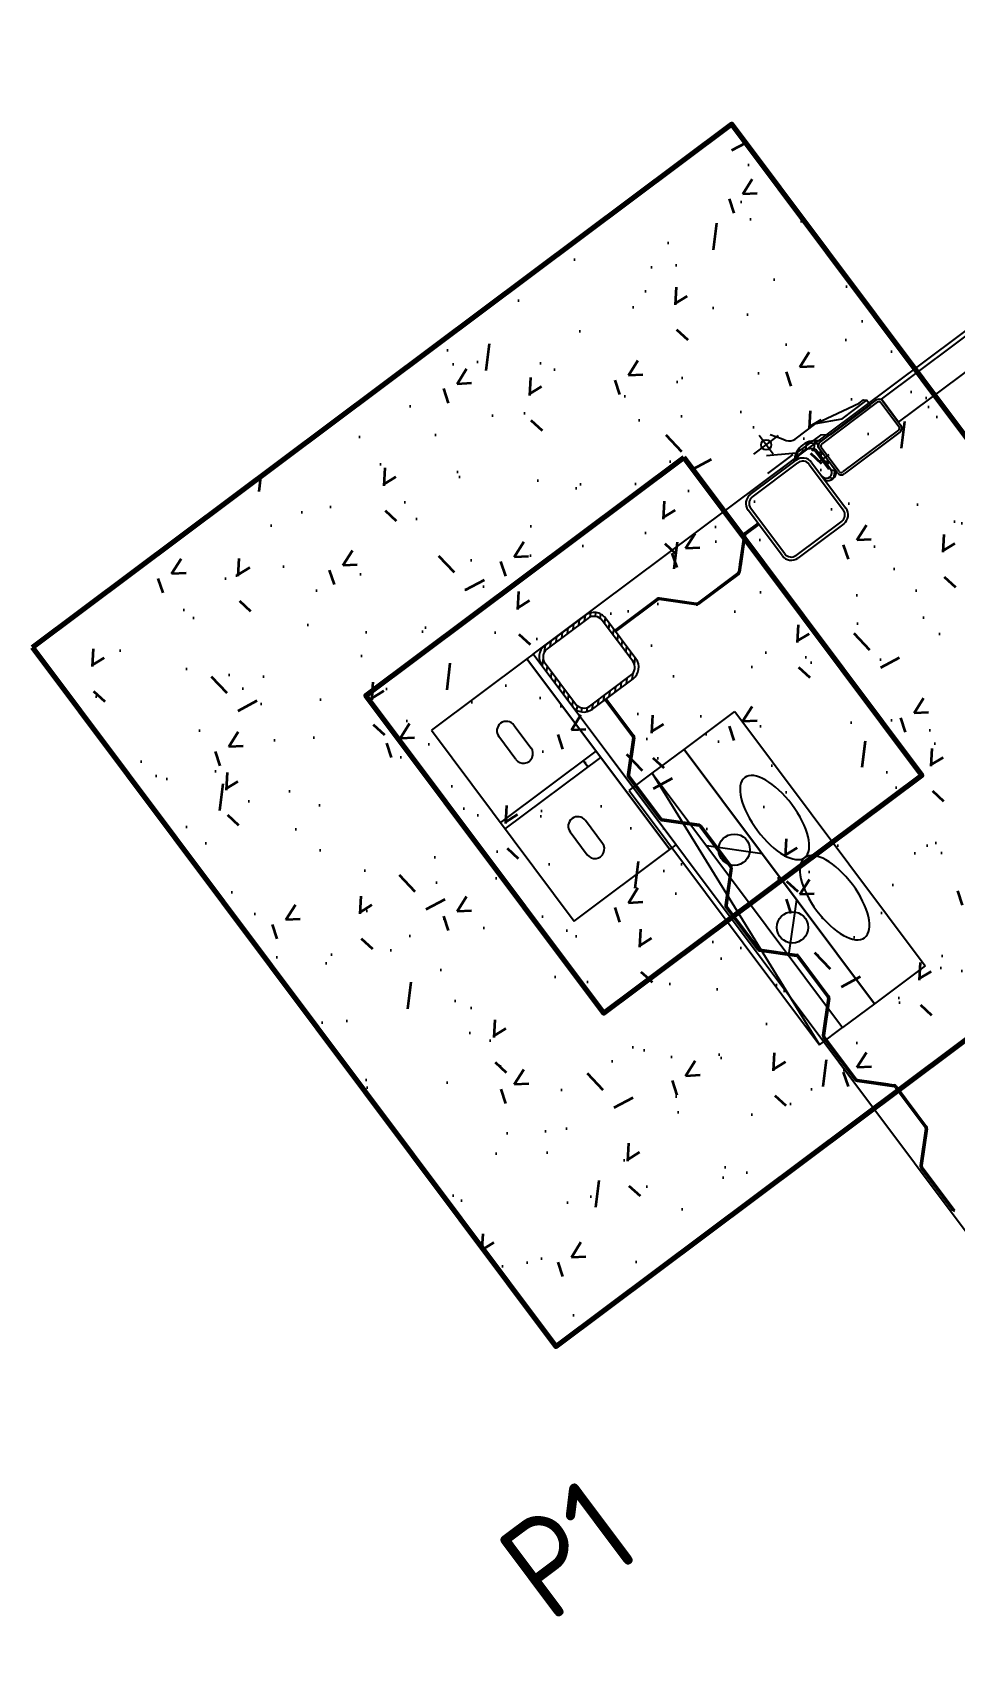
# Model space of a CAD drawing. Header units: metres. Extents: x 681 to 217049, y 66 to 6351315.
# Drawn here: x 214350.231 to 214351.392, y 6351048.411 to 6351050.448 of the extents above; entities that cross this region are included whole.
import ezdxf

# ---------------------------------------------------------------- set-up
doc = ezdxf.new("R2010")
doc.units = ezdxf.units.M
for name, color, linetype, lineweight in [('GG31-E-PLN-001_DC Cable Route Layout Plan_RevA$0$0.25mm TEXT', 7, 'Continuous', 25), ('GG31-E-PLN-001_DC Cable Route Layout Plan_RevA$0$Concrete fill', 8, 'Continuous', 35), ('GG31-E-PLN-001_DC Cable Route Layout Plan_RevA$0$Footing', 7, 'Continuous', 70), ('GG31-E-PLN-001_DC Cable Route Layout Plan_RevA$0$Notes and texts', 7, 'Continuous', 35)]:
    doc.layers.add(name, color=color, linetype=linetype, lineweight=lineweight)
doc.styles.add('GG31-E-PLN-001_DC Cable Route Layout Plan_RevA$0$ISOCP', font='isocp.shx')
pattern_1 = [(49.99999999999999, (235566.3636301513, 6325984.658027571), (0.215178054780226, -0.01882564049477853), [0.0225, -0.2475]), (355, (235566.3636301513, 6325984.658027571), (-0.0416254000839, 0.2256576401100036), [0.018, -0.198]), (100.45144446, (235566.3815616556, 6325984.656458767), (0.1735526540181336, 0.2068319972905888), [0.01912205759999997, -0.2103426335999998]), (46.18420000000001, (235566.3636301513, 6325984.71802757), (0.3201723992014717, -0.04965578423792296), [0.03375, -0.37125]), (96.63563549, (235566.3903111748, 6325984.713889578), (0.2803985837022686, 0.2922355802323651), [0.0286831026, -0.3155141279999999]), (351.1841639899999, (235566.3636301513, 6325984.71802757), (0.2803985835164319, 0.2922355800809971), [0.027, -0.2970000003]), (21, (235566.3936301513, 6325984.703027571), (0.1790721156355385, -0.1207856671996017), [0.0225, -0.2475]), (326.0000000000001, (235566.3936301513, 6325984.703027571), (0.07299459957647451, 0.2175450135140559), [0.018, -0.198]), (71.45144474, (235566.4085528275, 6325984.692962098), (0.2520667130189913, 0.09675934584190615), [0.019122057, -0.2103426336]), (37.50000000000001, (235566.3636301513, 6325984.658027571), (0.003647956595187201, 0.09986815614939344), [0, -0.1956, 0, -0.201, 0, -0.19875]), (7.499999999999999, (235566.3636301513, 6325984.658027571), (0.07892086123264458, 0.1183235135647081), [0, -0.1146, 0, -0.1911, 0, -0.07575]), (327.5, (235566.2967301513, 6325984.658027571), (0.1601467308517227, -0.006766461520313927), [0, -0.075, 0, -0.234, 0, -0.3105]), (317.5, (235566.2667301513, 6325984.658027571), (0.1749558508027159, 0.03003149469969532), [0, -0.0975, 0, -0.1554, 0, -0.2205])]

# ---------------------------------------------------------------- blocks, each defined once
blk = doc.blocks.new('GG31-E-PLN-001_DC Cable Route Layout Plan_RevA$0$HVSB-wanertown')
at = {"layer": 'GG31-E-PLN-001_DC Cable Route Layout Plan_RevA$0$Concrete fill'}
h = blk.add_hatch(dxfattribs=at)
h.set_pattern_fill('AR-CONC', color=256, scale=0.03)
h.set_pattern_definition(pattern_1)
h.paths.add_polyline_path([(235597.1101799489, 6326042.244947699), (235596.0101799489, 6326042.244947699), (235596.0101799489, 6326041.144947699), (235597.1101799489, 6326041.144947699)])
h.paths.add_polyline_path([(235596.3101799489, 6326041.944947699), (235596.8101799489, 6326041.944947699), (235596.8101799489, 6326041.444947699), (235596.3101799489, 6326041.444947699)], flags=0)
h.paths.add_polyline_path([(235596.8101799489, 6326041.944947699), (235596.3101799489, 6326041.944947699), (235596.3101799489, 6326041.444947699), (235596.8101799489, 6326041.444947699)], flags=16)
h = blk.add_hatch(dxfattribs=at)
h.set_pattern_fill('AR-CONC', color=256, scale=0.03)
h.set_pattern_definition(pattern_1)
h.paths.add_polyline_path([(235596.8101799489, 6326041.944947699), (235596.3101799489, 6326041.944947699), (235596.3101799489, 6326041.444947699), (235596.8101799489, 6326041.444947699)])
for p, q in [((235596.9029368259, 6326041.880735128, -6.269795539363816), (235596.9029368259, 6326041.91025634, -6.269795539363816)), ((235596.5000933679, 6326041.860194737, -6.260085190106653), (235596.3500933678, 6326041.860194737, -6.260085190106653)), ((235596.3500933678, 6326041.860194737, -6.260085190106653), (235596.3500933678, 6326041.560194737, -6.260085190106653)), ((235596.5000933679, 6326041.560194737, -6.260085190106653), (235596.5000933679, 6326041.860194737, -6.260085190106653)), ((235596.5100933678, 6326041.860194737, -6.260085190106653), (235596.5000933679, 6326041.860194737, -6.260085190106653)), ((235596.5000933679, 6326041.860194737, -6.260085190106653), (235596.5000933679, 6326041.560194737, -6.260085190106653)), ((235596.5100933678, 6326041.560194737, -6.260085190106653), (235596.5100933678, 6326041.860194737, -6.260085190106653)), ((235596.5100933683, 6326039.540165333, -6.260085190106653), (235596.510125716, 6326041.860157249, -6.260085190106653)), ((235596.510125716, 6326041.860157249, -6.260085190106653), (235600.1501202834, 6326041.859733587, -6.260085190106653)), ((235596.5231052516, 6326041.854146421, -6.260085190106653), (235596.5291137961, 6326041.860154965, -6.260085190106653)), ((235596.5921257427, 6326041.860154965, -6.260085190106653), (235596.528125613, 6326041.860154965, -6.260085190106653)), ((235596.5330940566, 6326041.85515497, -6.260085190106653), (235596.5380940522, 6326041.860154965, -6.260085190106653)), ((235596.542074312, 6326041.855154969, -6.260085190106653), (235596.5470743083, 6326041.860154965, -6.260085190106653)), ((235596.5510545675, 6326041.855154968, -6.260085190106653), (235596.5560545645, 6326041.860154965, -6.260085190106653)), ((235596.560034823, 6326041.855154968, -6.260085190106653), (235596.5650348206, 6326041.860154965, -6.260085190106653)), ((235596.5690150784, 6326041.855154967, -6.260085190106653), (235596.5740150767, 6326041.860154965, -6.260085190106653)), ((235596.5779953338, 6326041.855154966, -6.260085190106653), (235596.5829953328, 6326041.860154965, -6.260085190106653)), ((235596.5869755893, 6326041.855154965, -6.260085190106653), (235596.5919755889, 6326041.860154965, -6.260085190106653)), ((235596.9301730252, 6326041.866196834, -6.260085190106653), (235596.921471925, 6326041.857495734, -6.260085190106653)), ((235596.9228920517, 6326041.862003462, -6.260085190106653), (235596.9254569781, 6326041.859438536, -6.260085190106653)), ((235596.9321680524, 6326041.866869598, -6.260085190106653), (235596.9377883046, 6326041.861249345, -6.260085190106653)), ((235596.945447077, 6326041.86732875, -6.260085190106653), (235596.9390644408, 6326041.860946114, -6.260085190106653)), ((235596.9459722193, 6326041.867207566, -6.260085190106653), (235596.9559716888, 6326041.857208096, -6.260085190106653)), ((235596.9552351905, 6326041.862974728, -6.260085190106653), (235596.9478283591, 6326041.855567897, -6.260085190106653)), ((235596.510125716, 6326041.841166885, -6.260085190106653), (235596.5161342652, 6326041.847175434, -6.260085190106653)), ((235596.510125716, 6326041.842154949, -6.260085190106653), (235596.510125716, 6326041.778154938, -6.260085190106653)), ((235596.515125716, 6326041.842154949, -6.260085190106653), (235596.515125716, 6326041.778154938, -6.260085190106653)), ((235596.5921257427, 6326041.855154965, -6.260085190106653), (235596.528125613, 6326041.855154965, -6.260085190106653)), ((235596.5955081068, 6326041.854707227, -6.260085190106653), (235596.599414212, 6326041.858613332, -6.260085190106653)), ((235596.6012227985, 6326041.851441663, -6.260085190106653), (235596.6047584752, 6326041.85497734, -6.260085190106653)), ((235596.604594511, 6326041.845833119, -6.260085190106653), (235596.6084659534, 6326041.849704561, -6.260085190106653)), ((235596.6051256397, 6326041.778154938, -6.260085190106653), (235596.6051256397, 6326041.842154949, -6.260085190106653)), ((235596.6051257015, 6326041.837384054, -6.260085190106653), (235596.6101242669, 6326041.842382618, -6.260085190106653)), ((235596.6101256397, 6326041.778154938, -6.260085190106653), (235596.6101256397, 6326041.842154949, -6.260085190106653)), ((235596.8354611058, 6326041.771495734, -6.260085190106653), (235596.8354611058, 6326041.843495734, -6.260085190106653)), ((235596.8394611058, 6326041.771495734, -6.260085190106653), (235596.8394611058, 6326041.843495734, -6.260085190106653)), ((235596.8494611058, 6326041.857495734, -6.260085190106653), (235596.9214611058, 6326041.857495734, -6.260085190106653)), ((235596.8494611058, 6326041.853495734, -6.260085190106653), (235596.9214611058, 6326041.853495734, -6.260085190106653)), ((235596.9314611058, 6326041.843495734, -6.260085190106653), (235596.9314611058, 6326041.771495734, -6.260085190106653)), ((235596.9354611058, 6326041.843495734, -6.260085190106653), (235596.9354611058, 6326041.771495734, -6.260085190106653)), ((235596.9452092336, 6326041.85524138, -6.260085190106653), (235596.9466533223, 6326041.856757472, -6.260085190106653)), ((235596.9474611058, 6326041.852858949, -6.260085190106653), (235596.9452092336, 6326041.85524138, -6.260085190106653)), ((235596.9474611058, 6326041.823836613, -6.260085190106653), (235596.9474611058, 6326041.852858949, -6.260085190106653)), ((235596.9494611058, 6326041.822065107, -6.260085190106653), (235596.9494611058, 6326041.853495734, -6.260085190106653)), ((235596.9494611058, 6326041.849576544, -6.260085190106653), (235596.9534611058, 6326041.845576544, -6.260085190106653)), ((235596.9534611058, 6326041.847058508, -6.260085190106653), (235596.9494611058, 6326041.843058508, -6.260085190106653)), ((235596.9534611058, 6326041.81582009, -6.260085190106653), (235596.9534611058, 6326041.853495734, -6.260085190106653)), ((235597.0534611058, 6326041.854495735, -6.248327251032005), (235598.2264611058, 6326041.854495735, -6.26008519010666)), ((235596.510125716, 6326041.832186629, -6.260085190106653), (235596.515125716, 6326041.837186629, -6.260085190106653)), ((235596.510125716, 6326041.823206373, -6.260085190106653), (235596.515125716, 6326041.828206372, -6.260085190106653)), ((235596.510125716, 6326041.814226117, -6.260085190106653), (235596.515125716, 6326041.819226117, -6.260085190106653)), ((235596.6051256827, 6326041.819423522, -6.260085190106653), (235596.6101257065, 6326041.824423546, -6.260085190106653)), ((235596.6051256921, 6326041.828403788, -6.260085190106653), (235596.6101257065, 6326041.833403802, -6.260085190106653)), ((235596.610093292, 6326041.822854275, -6.260085190106653), (235596.610093292, 6326041.82085442, -6.260085190106653)), ((235596.6767795646, 6326041.822854275, -6.260085190106653), (235596.610093292, 6326041.822854275, -6.260085190106653)), ((235596.6767795646, 6326041.82085442, -6.260085190106653), (235596.610093292, 6326041.82085442, -6.260085190106653)), ((235596.6767795646, 6326041.82085442, -6.260085190106653), (235596.6767795646, 6326041.822854275, -6.260085190106653)), ((235596.6796080434, 6326041.821682686, -6.260085190106653), (235596.6781937444, 6326041.820268864, -6.260085190106653)), ((235596.7114364469, 6326041.787026161, -6.260085190106653), (235596.6781937444, 6326041.820268864, -6.260085190106653)), ((235596.7128506267, 6326041.78844046, -6.260085190106653), (235596.6796080434, 6326041.821682686, -6.260085190106653)), ((235596.8122646548, 6326041.821682686, -6.260085190106653), (235596.7790219523, 6326041.78844046, -6.260085190106653)), ((235596.8136788346, 6326041.820268864, -6.260085190106653), (235596.7804362513, 6326041.787026161, -6.260085190106653)), ((235596.8122646286, 6326041.821682686, -6.260085190106653), (235596.7859362627, 6326041.79535465, -6.260085190106653)), ((235596.813678868, 6326041.820268864, -6.260085190106653), (235596.7859362627, 6326041.792526209, -6.260085190106653)), ((235596.813678868, 6326041.820268864, -6.260085190106653), (235596.8122646286, 6326041.821682686, -6.260085190106653)), ((235596.8150930478, 6326041.822854275, -6.260085190106653), (235596.8150930478, 6326041.82085442, -6.260085190106653)), ((235596.8354611058, 6326041.822854275, -6.260085190106653), (235596.8150930478, 6326041.822854275, -6.260085190106653)), ((235596.8354611058, 6326041.82085442, -6.260085190106653), (235596.8150930478, 6326041.82085442, -6.260085190106653)), ((235596.9589280769, 6326041.838666174, -6.260085190106653), (235596.9430431004, 6326041.838666174, -6.260085190106653)), ((235596.9534611058, 6326041.818774236, -6.260085190106653), (235596.9457041449, 6326041.811017276, -6.260085190106653)), ((235596.9474611058, 6326041.823836613, -6.260085190106653), (235596.9494611058, 6326041.823836613, -6.260085190106653)), ((235596.9493545819, 6326041.821398797, -6.260085190106653), (235596.9534611058, 6326041.817292273, -6.260085190106653)), ((235596.9494611058, 6326041.835434409, -6.260085190106653), (235596.9534611058, 6326041.831434408, -6.260085190106653)), ((235596.9534611058, 6326041.832916372, -6.260085190106653), (235596.9494611058, 6326041.828916372, -6.260085190106653)), ((235597.0534611058, 6326041.818495735, -6.260085190106653), (235598.2264611058, 6326041.818495735, -6.344139718957385)), ((235596.4130933679, 6326041.767194737, -6.260085190106653), (235596.4130933679, 6326041.803194737, -6.260085190106653)), ((235596.4370933678, 6326041.803194737, -6.260085190106653), (235596.4370933678, 6326041.767194737, -6.260085190106653)), ((235596.510125716, 6326041.80524586, -6.260085190106653), (235596.515125716, 6326041.81024586, -6.260085190106653)), ((235596.510125716, 6326041.796265604, -6.260085190106653), (235596.515125716, 6326041.801265605, -6.260085190106653)), ((235596.605125664, 6326041.801462991, -6.260085190106653), (235596.6101257065, 6326041.806463034, -6.260085190106653)), ((235596.6051256734, 6326041.810443257, -6.260085190106653), (235596.6101257065, 6326041.815443289, -6.260085190106653)), ((235596.9375920629, 6326041.81704733, -6.260085190106653), (235596.9354611058, 6326041.814916372, -6.260085190106653)), ((235596.9414629179, 6326041.815148325, -6.260085190106653), (235596.945606704, 6326041.811004539, -6.260085190106653)), ((235596.510125716, 6326041.787285348, -6.260085190106653), (235596.515125716, 6326041.792285348, -6.260085190106653)), ((235596.510125716, 6326041.778305092, -6.260085190106653), (235596.515125716, 6326041.783305092, -6.260085190106653)), ((235596.6043583749, 6326041.773754934, -6.260085190106653), (235596.6101257065, 6326041.779522265, -6.260085190106653)), ((235596.6051256547, 6326041.792482725, -6.260085190106653), (235596.6101257065, 6326041.797482777, -6.260085190106653)), ((235596.6051256453, 6326041.78350246, -6.260085190106653), (235596.6101257065, 6326041.788502522, -6.260085190106653)), ((235596.7114364469, 6326041.787026161, -6.260085190106653), (235596.7128506267, 6326041.78844046, -6.260085190106653)), ((235596.7142648065, 6326041.787854427, -6.260085190106653), (235596.7142648065, 6326041.785854572, -6.260085190106653)), ((235596.7776079738, 6326041.787854427, -6.260085190106653), (235596.7142648065, 6326041.787854427, -6.260085190106653)), ((235596.7776079738, 6326041.785854572, -6.260085190106653), (235596.7142648065, 6326041.785854572, -6.260085190106653)), ((235596.7776079738, 6326041.785854572, -6.260085190106653), (235596.7776079738, 6326041.787854427, -6.260085190106653)), ((235596.7790221536, 6326041.78844046, -6.260085190106653), (235596.7804364526, 6326041.787026161, -6.260085190106653)), ((235596.5116673443, 6326041.770866464, -6.260085190106653), (235596.5155734428, 6326041.774772563, -6.260085190106653)), ((235596.5153033372, 6326041.765522201, -6.260085190106653), (235596.5188390069, 6326041.769057871, -6.260085190106653)), ((235596.5205761151, 6326041.761814723, -6.260085190106653), (235596.5244475534, 6326041.765686161, -6.260085190106653)), ((235596.5278980578, 6326041.76015641, -6.260085190106653), (235596.5328965741, 6326041.765154926, -6.260085190106653)), ((235596.528125613, 6326041.765154922, -6.260085190106653), (235596.5921257427, 6326041.765154922, -6.260085190106653)), ((235596.528125613, 6326041.760154922, -6.260085190106653), (235596.5921257427, 6326041.760154922, -6.260085190106653)), ((235596.536876873, 6326041.760154968, -6.260085190106653), (235596.5418768369, 6326041.765154933, -6.260085190106653)), ((235596.5458571278, 6326041.760154967, -6.260085190106653), (235596.5508570997, 6326041.765154939, -6.260085190106653)), ((235596.5481258228, 6326041.759736211, -6.260085190106653), (235596.5481258228, 6326041.702380735, -6.260085190106653)), ((235596.5501256779, 6326041.759736211, -6.260085190106653), (235596.5501256779, 6326041.702380735, -6.260085190106653)), ((235596.5548373826, 6326041.760154966, -6.260085190106653), (235596.5598373625, 6326041.765154946, -6.260085190106653)), ((235596.5638176374, 6326041.760154964, -6.260085190106653), (235596.5688176253, 6326041.765154952, -6.260085190106653)), ((235596.5727978921, 6326041.760154963, -6.260085190106653), (235596.5777978881, 6326041.765154959, -6.260085190106653)), ((235596.5817781469, 6326041.760154962, -6.260085190106653), (235596.5867781509, 6326041.765154966, -6.260085190106653)), ((235596.5907584017, 6326041.760154961, -6.260085190106653), (235596.5965256758, 6326041.765922234, -6.260085190106653)), ((235596.9214611058, 6326041.761495734, -6.260085190106653), (235596.8494611058, 6326041.761495734, -6.260085190106653)), ((235596.9214611058, 6326041.757495734, -6.260085190106653), (235596.8494611058, 6326041.757495734, -6.260085190106653)), ((235596.5000933679, 6326041.715194737, -6.260085190106653), (235596.3500933678, 6326041.715194737, -6.260085190106653)), ((235596.3500933678, 6326041.715194737, -6.260085190106653), (235596.3500933678, 6326041.705194737, -6.260085190106653)), ((235596.3500933678, 6326041.705194737, -6.260085190106653), (235596.5000933679, 6326041.705194737, -6.260085190106653)), ((235596.4800933678, 6326041.705194737, -6.260085190106653), (235596.4800933678, 6326041.715194737, -6.260085190106653)), ((235596.4800933678, 6326041.715194737, -6.260085190106653), (235596.4800933678, 6326041.715194737, -6.260085190106653)), ((235596.4800933678, 6326041.715194737, -6.260085190106653), (235596.4800933678, 6326041.705194737, -6.260085190106653)), ((235596.4800933678, 6326041.705194737, -6.260085190106653), (235596.4800933678, 6326041.705194737, -6.260085190106653)), ((235596.5000933679, 6326041.705194737, -6.260085190106653), (235596.5000933679, 6326041.715194737, -6.260085190106653)), ((235596.54753979, 6326041.700966556, -6.260085190106653), (235596.5142975643, 6326041.667723853, -6.260085190106653)), ((235596.548954089, 6326041.699552257, -6.260085190106653), (235596.5157113865, 6326041.666309673, -6.260085190106653)), ((235596.548954089, 6326041.699552257, -6.260085190106653), (235596.54753979, 6326041.700966556, -6.260085190106653)), ((235596.5481258228, 6326041.702380735, -6.260085190106653), (235596.5501256779, 6326041.702380735, -6.260085190106653)), ((235596.5151258305, 6326041.664895494, -6.260085190106653), (235596.5131259754, 6326041.664895494, -6.260085190106653)), ((235596.5131259754, 6326041.664895494, -6.260085190106653), (235596.5131259754, 6326041.598209221, -6.260085190106653)), ((235596.5142975643, 6326041.667723853, -6.260085190106653), (235596.5157113865, 6326041.666309673, -6.260085190106653)), ((235596.5151258305, 6326041.664895494, -6.260085190106653), (235596.5151258305, 6326041.598209221, -6.260085190106653)), ((235596.4130933679, 6326041.653194737, -6.260085190106653), (235596.4130933679, 6326041.617194736, -6.260085190106653)), ((235596.4370933678, 6326041.617194736, -6.260085190106653), (235596.4370933678, 6326041.653194737, -6.260085190106653)), ((235596.5401581899, 6326041.650300003, -6.260085190106653), (235596.5401581899, 6326041.250300003, -6.260085190106653)), ((235596.5401581899, 6326041.650300003, -6.260085190106653), (235596.5901581899, 6326041.650300003, -6.260085190106653)), ((235596.5901581899, 6326041.250300003, -6.260085190106653), (235596.5901581899, 6326041.650300003, -6.260085190106653)), ((235596.5901581899, 6326041.650300003, -6.260085190106653), (235596.6701581899, 6326041.650300003, -6.260085190106653)), ((235596.5901581899, 6326041.650300003, -6.260085190106653), (235596.5901581899, 6326041.250300003, -6.260085190106653)), ((235596.6701581899, 6326041.650300003, -6.260085190106653), (235596.6701581899, 6326041.250300003, -6.260085190106653)), ((235596.5131259754, 6326041.598209221, -6.260085190106653), (235596.5151258305, 6326041.598209221, -6.260085190106653)), ((235596.5157113865, 6326041.596794922, -6.260085190106653), (235596.5142975643, 6326041.595380742, -6.260085190106653)), ((235596.5142975643, 6326041.595380742, -6.260085190106653), (235596.54753979, 6326041.56213804, -6.260085190106653)), ((235596.5157113865, 6326041.596794922, -6.260085190106653), (235596.548954089, 6326041.563552339, -6.260085190106653)), ((235596.3500933678, 6326041.560194737, -6.260085190106653), (235596.5000933679, 6326041.560194737, -6.260085190106653)), ((235596.5000933679, 6326041.560194737, -6.260085190106653), (235596.5100933678, 6326041.560194737, -6.260085190106653)), ((235596.54753979, 6326041.56213804, -6.260085190106653), (235596.548954089, 6326041.563552339, -6.260085190106653)), ((235596.5501256779, 6326041.56072386, -6.260085190106653), (235596.5481258228, 6326041.56072386, -6.260085190106653)), ((235596.5481258228, 6326041.56072386, -6.260085190106653), (235596.5481258228, 6326041.497380693, -6.260085190106653)), ((235596.5501256779, 6326041.56072386, -6.260085190106653), (235596.5501256779, 6326041.497380693, -6.260085190106653)), ((235596.5901581899, 6326041.48639963, -6.260085190106653), (235596.5401581899, 6326041.53639963, -6.260085190106653)), ((235596.54753979, 6326041.495966513, -6.260085190106653), (235596.5142975643, 6326041.462723929, -6.260085190106653)), ((235596.548954089, 6326041.494552333, -6.260085190106653), (235596.5157113865, 6326041.46130963, -6.260085190106653)), ((235596.548954089, 6326041.494552333, -6.260085190106653), (235596.54753979, 6326041.495966513, -6.260085190106653)), ((235596.5481258228, 6326041.497380693, -6.260085190106653), (235596.5501256779, 6326041.497380693, -6.260085190106653)), ((235596.5151258305, 6326041.459895451, -6.260085190106653), (235596.5131259754, 6326041.459895451, -6.260085190106653)), ((235596.5131259754, 6326041.459895451, -6.260085190106653), (235596.5131259754, 6326041.393209178, -6.260085190106653)), ((235596.5142975643, 6326041.462723929, -6.260085190106653), (235596.5157113865, 6326041.46130963, -6.260085190106653)), ((235596.5151258305, 6326041.459895451, -6.260085190106653), (235596.5151258305, 6326041.393209178, -6.260085190106653)), ((235596.5901581899, 6326041.414200376, -6.260085190106653), (235596.5401581899, 6326041.364200376, -6.260085190106653)), ((235596.5131259754, 6326041.393209178, -6.260085190106653), (235596.5151258305, 6326041.393209178, -6.260085190106653)), ((235596.5157113865, 6326041.391794998, -6.260085190106653), (235596.5142975643, 6326041.390380699, -6.260085190106653)), ((235596.5157113865, 6326041.391794998, -6.260085190106653), (235596.548954089, 6326041.358552296, -6.260085190106653)), ((235596.5142975643, 6326041.390380699, -6.260085190106653), (235596.54753979, 6326041.357138116, -6.260085190106653)), ((235596.54753979, 6326041.357138116, -6.260085190106653), (235596.548954089, 6326041.358552296, -6.260085190106653)), ((235596.5501256779, 6326041.355723936, -6.260085190106653), (235596.5481258228, 6326041.355723936, -6.260085190106653)), ((235596.5481258228, 6326041.355723936, -6.260085190106653), (235596.5481258228, 6326041.292380709, -6.260085190106653)), ((235596.5501256779, 6326041.355723936, -6.260085190106653), (235596.5501256779, 6326041.292380709, -6.260085190106653)), ((235596.54753979, 6326041.290966529, -6.260085190106653), (235596.5142975643, 6326041.257723887, -6.260085190106653)), ((235596.548954089, 6326041.28955229, -6.260085190106653), (235596.5157113865, 6326041.256309647, -6.260085190106653)), ((235596.548954089, 6326041.28955229, -6.260085190106653), (235596.54753979, 6326041.290966529, -6.260085190106653)), ((235596.5481258228, 6326041.292380709, -6.260085190106653), (235596.5501256779, 6326041.292380709, -6.260085190106653)), ((235596.5151258305, 6326041.254895467, -6.260085190106653), (235596.5131259754, 6326041.254895467, -6.260085190106653)), ((235596.5131259754, 6326041.254895467, -6.260085190106653), (235596.5131259754, 6326041.188209135, -6.260085190106653)), ((235596.5142975643, 6326041.257723887, -6.260085190106653), (235596.5157113865, 6326041.256309647, -6.260085190106653)), ((235596.5151258305, 6326041.254895467, -6.260085190106653), (235596.5151258305, 6326041.188209135, -6.260085190106653)), ((235596.5901581899, 6326041.250300003, -6.260085190106653), (235596.5401581899, 6326041.250300003, -6.260085190106653)), ((235596.6701581899, 6326041.250300003, -6.260085190106653), (235596.5901581899, 6326041.250300003, -6.260085190106653)), ((235596.5131259754, 6326041.188209135, -6.260085190106653), (235596.5151258305, 6326041.188209135, -6.260085190106653)), ((235596.5157113865, 6326041.186795123, -6.260085190106653), (235596.5142975643, 6326041.185380943, -6.260085190106653)), ((235596.5157113865, 6326041.186794955, -6.260085190106653), (235596.5142975643, 6326041.185380716, -6.260085190106653)), ((235596.5142975643, 6326041.185380742, -6.260085190106653), (235596.54753979, 6326041.152138039, -6.260085190106653)), ((235596.5142975643, 6326041.185380716, -6.260085190106653), (235596.5406255996, 6326041.15905235, -6.260085190106653)), ((235596.5157113865, 6326041.186794955, -6.260085190106653), (235596.5434540414, 6326041.15905235, -6.260085190106653)), ((235596.5157113865, 6326041.186794922, -6.260085190106653), (235596.548954089, 6326041.153552338, -6.260085190106653)), ((235596.54753979, 6326041.152138241, -6.260085190106653), (235596.548954089, 6326041.15355254, -6.260085190106653)), ((235596.5501256779, 6326041.150724061, -6.260085190106653), (235596.5481258228, 6326041.150724061, -6.260085190106653)), ((235596.5481258228, 6326041.150724061, -6.260085190106653), (235596.5481258228, 6326041.087380894, -6.260085190106653)), ((235596.5501256779, 6326041.150724061, -6.260085190106653), (235596.5501256779, 6326041.087380894, -6.260085190106653)), ((235596.54753979, 6326041.085966714, -6.260085190106653), (235596.5142975643, 6326041.05272413, -6.260085190106653)), ((235596.548954089, 6326041.084552534, -6.260085190106653), (235596.54753979, 6326041.085966714, -6.260085190106653)), ((235596.5481258228, 6326041.087380894, -6.260085190106653), (235596.5501256779, 6326041.087380894, -6.260085190106653)), ((235596.548954089, 6326041.084552534, -6.260085190106653), (235596.5157113865, 6326041.051309831, -6.260085190106653)), ((235596.5151258305, 6326041.049895652, -6.260085190106653), (235596.5131259754, 6326041.049895652, -6.260085190106653)), ((235596.5131259754, 6326041.049895652, -6.260085190106653), (235596.5131259754, 6326040.983209379, -6.260085190106653)), ((235596.5142975643, 6326041.05272413, -6.260085190106653), (235596.5157113865, 6326041.051309831, -6.260085190106653)), ((235596.5151258305, 6326041.049895652, -6.260085190106653), (235596.5151258305, 6326040.983209379, -6.260085190106653)), ((235596.5131259754, 6326040.983209379, -6.260085190106653), (235596.5151258305, 6326040.983209379, -6.260085190106653))]:
    blk.add_line(p, q)
at = {"ltscale": 0.5}
blk.add_line((235596.8834931395, 6326041.895495734, -6.269795539363816), (235596.9223805123, 6326041.895495734, -6.269795539363816), dxfattribs=at)
at = {"ltscale": 5}
for p, q in [((235596.9534611058, 6326041.813495735, -6.260085190106653), (235596.9534611058, 6326041.851495735, -6.260085190106653)), ((235596.9564611058, 6326041.813495735, -6.260085190106653), (235596.9564611058, 6326041.851495735, -6.260085190106653)), ((235596.9594611058, 6326041.857495735, -6.260085190106653), (235597.0474611058, 6326041.857495735, -6.260085190106653)), ((235596.9594611058, 6326041.854495735, -6.260085190106653), (235597.0474611058, 6326041.854495735, -6.260085190106653)), ((235597.0504611058, 6326041.851495735, -6.260085190106653), (235597.0504611058, 6326041.813495735, -6.260085190106653)), ((235597.0534611058, 6326041.818495735, -6.260085190106653), (235597.0534611058, 6326041.854495735, -6.260085190106653)), ((235597.0534611058, 6326041.851495735, -6.260085190106653), (235597.0534611058, 6326041.813495735, -6.260085190106653)), ((235597.0474611058, 6326041.810495735, -6.260085190106653), (235596.9594611058, 6326041.810495735, -6.260085190106653)), ((235597.0474611058, 6326041.807495735, -6.260085190106653), (235596.9594611058, 6326041.807495735, -6.260085190106653))]:
    blk.add_line(p, q, dxfattribs=at)
at = {"ltscale": 50}
for p, q in [((235596.5037612931, 6326041.650300003, -6.260085183965915), (235596.5037612931, 6326041.250300003, -6.260085183965915)), ((235596.5401581899, 6326041.650300003, -6.260085190106653), (235596.5037612931, 6326041.250300003, -6.260085183965915)), ((235596.5037612931, 6326041.650300003, -6.260085183965915), (235596.5401581899, 6326041.650300003, -6.260085190106653)), ((235596.5037612931, 6326041.250300003, -6.260085183965915), (235596.5401581899, 6326041.250300003, -6.260085190106653))]:
    blk.add_line(p, q, dxfattribs=at)
at = {"elevation": -6.269795539363816}
for points in [[(235596.9146971527, 6326041.903092334), (235596.9229368259, 6326041.890334785)], [(235596.9229368259, 6326041.866935709), (235596.8949329418, 6326041.884010382)], [(235596.9689365619, 6326041.879496798), (235596.9989364419, 6326041.864496858), (235597.0381362659, 6326041.864496858)], [(235596.8829368259, 6326041.865495734), (235596.9229368259, 6326041.865495734)]]:
    blk.add_lwpolyline(points, dxfattribs=at)
blk.add_lwpolyline([(235596.9229368259, 6326041.890334785), (235596.9263912746, 6326041.884986235, 0.2546316700346126), (235596.9364715547, 6326041.879496798), (235596.9689365619, 6326041.879496798), (235597.0279363259, 6326041.867496846), (235597.0351362779, 6326041.867496846), (235597.0381362659, 6326041.864496858), (235597.0381362659, 6326041.857496886), (235596.9749365539, 6326041.857496886), (235596.9649365939, 6326041.864496858), (235596.9269367459, 6326041.864496858), (235596.9229368259, 6326041.866935709)], format="xyb", dxfattribs=at)
for centre, radius in [((235596.9029368259, 6326041.895495734, -6.269795539363816), 0.006349999999999999), ((235596.9029368259, 6326041.895495734, -6.269795539363816), 0.00625), ((235596.5651581899, 6326041.51139963, -6.260085190106653), 0.01969925467608764), ((235596.5651581899, 6326041.389200375, -6.260085190106653), 0.01969925467608764)]:
    blk.add_circle(centre, radius)
for centre, radius, start, end in [((235596.5281257064, 6326041.842154969, -6.260085190106653), 0.01799999999999983, 90, 180), ((235596.5921257065, 6326041.842154969, -6.260085190106653), 0.01800000000000054, 0, 90), ((235596.9397019095, 6326041.841234099, -6.260085190106653), 0.02671961410058044, 37.48853550956997, 142.51146449043), ((235596.9341529265, 6326041.843113095, -6.260085190106653), 0.01849701442564616, 34.14675487166412, 128.9617788817787), ((235596.5281257064, 6326041.842154969, -6.260085190106653), 0.01299999999999983, 90, 180), ((235596.5921257065, 6326041.842154969, -6.260085190106653), 0.01300000000000054, 0, 90), ((235596.8494611058, 6326041.843495734, -6.260085190106653), 0.014, 90, 180), ((235596.8494611058, 6326041.843495734, -6.260085190106653), 0.01, 90, 180), ((235596.9214611058, 6326041.843495734, -6.260085190106653), 0.014, 0, 90), ((235596.9214611058, 6326041.843495734, -6.260085190106653), 0.01, 0, 90), ((235596.9574611058, 6326041.853495734, -6.260085190106653), 0.004, 90, 180), ((235596.6767795669, 6326041.818854438, -6.260085190106653), 0.003999999999999915, 44.99999528352199, 90), ((235596.6767795669, 6326041.818854438, -6.260085190106653), 0.002000000000000668, 44.99999528352199, 90), ((235596.8150930741, 6326041.818854438, -6.260085190106653), 0.003999999999999204, 90, 135.000004716478), ((235596.8150930741, 6326041.818854438, -6.260085190106653), 0.002000000000000668, 90, 135.000004716478), ((235596.9424608576, 6326041.822077086, -6.260085190106653), 0.007000258496511438, 180.689385497448, 359.9019227044093), ((235596.4250933678, 6326041.803194737, -6.260085190106653), 0.012, 0, 180), ((235596.9442055217, 6326041.822103172, -6.260085190106653), 0.01118673111864262, 218.5855624023461, 325.8296942526576), ((235596.5281257064, 6326041.77815497, -6.260085190106653), 0.01800000000000125, 180, 270), ((235596.5281257064, 6326041.77815497, -6.260085190106653), 0.01300000000000125, 180, 270), ((235596.5921257065, 6326041.77815497, -6.260085190106653), 0.01800000000000125, 270, 0), ((235596.5921257065, 6326041.77815497, -6.260085190106653), 0.01300000000000125, 270, 0), ((235596.7142648482, 6326041.789854439, -6.260085190106653), 0.004000000000000395, 224.999995283522, 270), ((235596.7142648482, 6326041.789854439, -6.260085190106653), 0.002000000000000668, 224.999995283522, 270), ((235596.777607994, 6326041.789854439, -6.260085190106653), 0.002000000000000668, 270, 315.000004716478), ((235596.777607994, 6326041.789854439, -6.260085190106653), 0.004000000000000395, 270, 315.000004716478), ((235596.4250933678, 6326041.767194737, -6.260085190106653), 0.012, 180, 0), ((235596.8494611058, 6326041.771495734, -6.260085190106653), 0.014, 180, 270), ((235596.8494611058, 6326041.771495734, -6.260085190106653), 0.01, 180, 270), ((235596.9214611058, 6326041.771495734, -6.260085190106653), 0.014, 270, 0), ((235596.9214611058, 6326041.771495734, -6.260085190106653), 0.01, 270, 0), ((235596.5461258114, 6326041.702380734, -6.260085190106653), 0.002000000000000668, 315.000004716478, 0), ((235596.5461258114, 6326041.702380734, -6.260085190106653), 0.004000000000000395, 315.000004716478, 0), ((235596.4250933678, 6326041.653194737, -6.260085190106653), 0.012, 0, 180), ((235596.5171258114, 6326041.664895453, -6.260085190106653), 0.004000000000000395, 135.000004716478, 180), ((235596.5171258114, 6326041.664895453, -6.260085190106653), 0.002000000000001202, 135.000004716478, 180), ((235596.4250933678, 6326041.617194736, -6.260085190106653), 0.012, 180, 0), ((235596.5171258114, 6326041.598209161, -6.260085190106653), 0.004000000000000395, 180, 224.999995283522), ((235596.5171258114, 6326041.598209161, -6.260085190106653), 0.002000000000001202, 180, 224.999995283522), ((235596.5461258114, 6326041.560723879, -6.260085190106653), 0.002000000000000668, 0, 44.99999528352199), ((235596.5461258114, 6326041.560723879, -6.260085190106653), 0.004000000000000395, 0, 44.99999528352199), ((235596.5461258114, 6326041.497380734, -6.260085190106653), 0.002000000000000668, 315.000004716478, 0), ((235596.5461258114, 6326041.497380734, -6.260085190106653), 0.004000000000000395, 315.000004716478, 0), ((235596.5171258114, 6326041.459895452, -6.260085190106653), 0.003999999999999915, 135.000004716478, 180), ((235596.5171258114, 6326041.459895452, -6.260085190106653), 0.002000000000000668, 135.000004716478, 180), ((235596.5171258114, 6326041.393209161, -6.260085190106653), 0.003999999999999915, 180, 224.999995283522), ((235596.5171258114, 6326041.393209161, -6.260085190106653), 0.002000000000000668, 180, 224.999995283522), ((235596.5461258114, 6326041.35572388, -6.260085190106653), 0.002000000000000668, 0, 44.99999528352199), ((235596.5461258114, 6326041.35572388, -6.260085190106653), 0.004000000000001399, 0, 44.99999528352199), ((235596.5461258114, 6326041.292380734, -6.260085190106653), 0.002000000000000668, 315.000004716478, 0), ((235596.5461258114, 6326041.292380734, -6.260085190106653), 0.004000000000000395, 315.000004716478, 0), ((235596.5171258114, 6326041.254895452, -6.260085190106653), 0.003999999999999915, 135.000004716478, 180), ((235596.5171258114, 6326041.254895452, -6.260085190106653), 0.002000000000000668, 135.000004716478, 180), ((235596.5171258114, 6326041.188209161, -6.260085190106653), 0.003999999999999204, 180, 224.999995283522), ((235596.5171258114, 6326041.188209161, -6.260085190106653), 0.002000000000000668, 180, 224.999995283522), ((235596.5461258114, 6326041.150724081, -6.260085190106653), 0.002000000000000668, 0, 44.99999528352199), ((235596.5461258114, 6326041.150724081, -6.260085190106653), 0.004000000000000395, 0, 44.99999528352199), ((235596.5461258114, 6326041.087380935, -6.260085190106653), 0.002000000000000668, 315.000004716478, 0), ((235596.5461258114, 6326041.087380935, -6.260085190106653), 0.004000000000000395, 315.000004716478, 0), ((235596.5171258114, 6326041.049895654, -6.260085190106653), 0.003999999999999915, 135.000004716478, 180), ((235596.5171258114, 6326041.049895654, -6.260085190106653), 0.002000000000000668, 135.000004716478, 180), ((235596.5171258114, 6326040.983209362, -6.260085190106653), 0.003999999999999915, 180, 224.999995283522), ((235596.5171258114, 6326040.983209362, -6.260085190106653), 0.002000000000000668, 180, 224.999995283522)]:
    blk.add_arc(centre, radius, start, end)
at = {"ltscale": 5}
for centre, radius, start, end in [((235596.9594611058, 6326041.851495735, -6.260085190106653), 0.006, 90, 180), ((235596.9594611058, 6326041.851495735, -6.260085190106653), 0.003, 90, 180), ((235597.0474611058, 6326041.851495735, -6.260085190106653), 0.006, 0, 90), ((235597.0474611058, 6326041.851495735, -6.260085190106653), 0.003, 0, 90), ((235596.9594611058, 6326041.813495735, -6.260085190106653), 0.006, 180, 270), ((235596.9594611058, 6326041.813495735, -6.260085190106653), 0.003, 180, 270), ((235597.0474611058, 6326041.813495735, -6.260085190106653), 0.006, 270, 0), ((235597.0474611058, 6326041.813495735, -6.260085190106653), 0.003, 270, 0)]:
    blk.add_arc(centre, radius, start, end, dxfattribs=at)
at = {"extrusion": (0, 0, -1)}
blk.add_ellipse((235596.6301581899, 6326041.513324003, -6.260085190106653), major_axis=(9.554605712875431e-16, -0.06302399999999982), ratio=0.4313037147272061, start_param=3.141592653589829, end_param=9.424777960769415, dxfattribs=at)
blk.add_ellipse((235596.6301581899, 6326041.387276003, -6.260085190106653), major_axis=(1.991026870666381e-15, 0.06302399999999979), ratio=0.4416226172664967, dxfattribs=at)
at = {"layer": 'GG31-E-PLN-001_DC Cable Route Layout Plan_RevA$0$Footing', "elevation": -6.260085190106653}
for points in [[(235596.0101799489, 6326042.244947699), (235597.1101799489, 6326042.244947699), (235597.1101799489, 6326041.144947699), (235596.0101799489, 6326041.144947699)], [(235596.8101799489, 6326041.944947699), (235596.3101799489, 6326041.944947699), (235596.3101799489, 6326041.444947699), (235596.8101799489, 6326041.444947699)]]:
    blk.add_lwpolyline(points, close=True, dxfattribs=at)
at = {"layer": 'GG31-E-PLN-001_DC Cable Route Layout Plan_RevA$0$Notes and texts', "insert": (235595.7951553452, 6326040.994202531, -6.260085190106653), "char_height": 0.125, "attachment_point": 1, "style": 'GG31-E-PLN-001_DC Cable Route Layout Plan_RevA$0$ISOCP'}
blk.add_mtext_dynamic_manual_height_columns('P1', width=0.2132222737630363, gutter_width=0.65, heights=[0], dxfattribs=at)
blk = doc.blocks.new('GG31-E-PLN-001_DC Cable Route Layout Plan_RevA')
at = {"layer": 'GG31-E-PLN-001_DC Cable Route Layout Plan_RevA$0$0.25mm TEXT', "rotation": 36.81682220265147}
blk.add_blockref('GG31-E-PLN-001_DC Cable Route Layout Plan_RevA$0$HVSB-wanertown', (3831365.58872416, 1116473.54348883, 6.260085190106653), dxfattribs=at)

msp = doc.modelspace()

# ---------------------------------------------------------------- block references
msp.add_blockref('GG31-E-PLN-001_DC Cable Route Layout Plan_RevA', (-14687.37069500599, 29045.50982125732))

doc.saveas('drawing.dxf')
